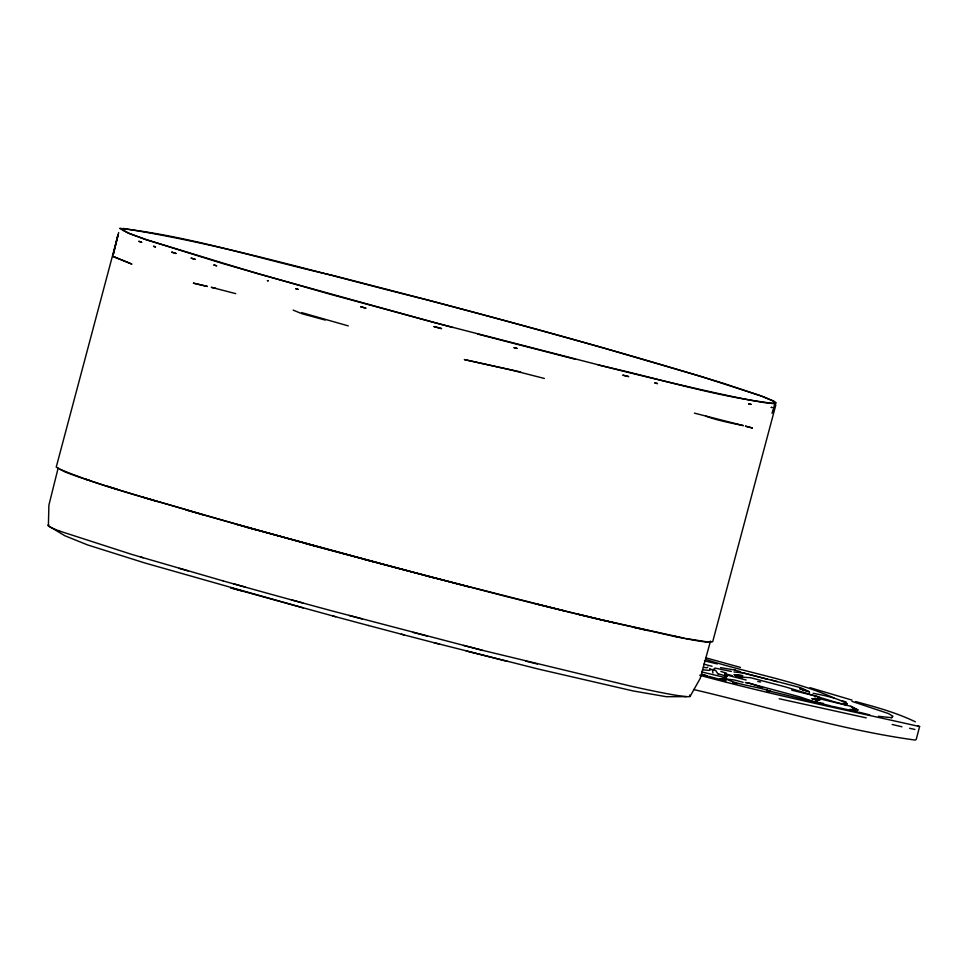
<?xml version="1.0" encoding="UTF-8"?>
<svg xmlns="http://www.w3.org/2000/svg" width="968" height="968" viewBox="0 0 968 968"><rect width="100%" height="100%" fill="white"/><g stroke="black" fill="none" stroke-linecap="round" stroke-linejoin="round"><path stroke-width="1.45" d="M823.49 703.373L817.149 702.78L817.331 700.263L811.837 698.618L818.565 700.65M725.516 681.424L726.097 679.016L734.664 680.056L743.109 682.319M236.313 524.281L385.881 565.179L505.671 596.336A343.011 10.176 14.9 0 0 601.188 619.871L673.135 636.133A344.293 10.212 14.9 0 0 710.137 642.328L712.714 641.699L775.816 404.999M710.5 641.106L700.215 678.386L690.075 696.452M118.689 232.55L56.229 467.108L64.626 471.755A344.136 10.212 14.9 0 0 109.336 486.977L157.264 501.557M118.06 235.333L113.208 254.814L117.854 234.994M58.128 468.137L48.884 505.211L48.4 525.854L64.759 535.703L87.604 544.936L144.922 563.001L303.299 607.94M699.743 675.265C772.355 694.963 846.371 710.04 919.6 726.569L916.212 739.491L915.22 740.072C840.176 729.799 767.237 706.676 693.548 689.506M772.016 413.276L774.969 403.45L773.444 401.042L759.977 395.525L700.59 376.346L605.278 348.504A344.838 10.224 14.9 0 0 425.121 299.342C324.837 274.755 225.29 244.565 123.251 228.46L122.44 229.948L129.833 233.615L146.107 239.641L257.282 273.533L434.487 322.622L614.583 369.026A337.118 10.007 14.9 0 0 708.044 391.229A345.177 10.237 14.9 0 0 774.945 403.45M712.944 672.99L712.533 670.159L714.965 668.077L731.3 671.453M707.874 667.012L706.906 667.811L703.421 667.327M891.25 717.639L892.944 716.235L888.43 713.549L851.973 701.376M769.342 691.588L770.407 691.237C756.153 686.155 739.963 685.501 726.097 679.016L720.894 679.318M813.168 693.294C824.663 695.556 837.211 697.734 847.303 704.014L846.468 703.288L842.753 704.026L834.694 701.969L786.403 687.159L750.575 677.709L739.31 676.959L733.974 674.611L742.843 675.712L735.196 674.841L736.757 677.055M719.611 679.052L726.181 677.794L701.606 671.901M849.565 709.423L857.95 710.004L850.799 706.277L817.307 698.182L819.739 700.312M710.585 641.663L706.446 641.76L685.671 638.505M686.336 696.621L666.335 696.706L632.927 690.898L538.752 669.154L434.124 642.728M712.533 670.159L715.546 670.255L718.183 674.321M878.448 716.296L891.903 717.736M703.131 669.868L709.362 670.376L710.512 669.82L709.641 668.707M806.513 691.346L809.139 691.612L809.478 692.604M733.913 671.961L743.739 672.978L767.89 679.355M325.2 320.057L301.605 313.608L293.183 310.111M745.36 682.561L748.058 682.96M735.414 670.134L720.543 667.617M709.629 669.142L713.476 669.808M757.811 681.496L760.606 682.004M679.754 637.307L672.627 635.867M684.243 638.215L598.502 619.157M857.769 711.928L832.468 706.337M648.088 630.604L633.459 627.288M791.715 690.16L818.916 696.839M215.816 288.319L211.29 287.314L235.756 293.643M909.569 728.263L914.917 729.448M122.706 260.356L115.555 257.476M520.615 371.99L464.35 359.576L511.721 370.103L544.379 378.464M614.341 622.86L578.065 614.208M766.729 690.39L831.125 705.987M115.446 257.44L113.05 256.447L131.902 264.107L122.742 260.368M892.193 724.487L901.934 726.786M866.227 717.857L779.204 698.739M704.486 660.878L717.288 663.915M597.038 618.806L535.135 603.681M565.106 611.062L428.897 576.48M537.373 664.024L525.745 661.144M738.826 671.901L777.352 681.666M598.272 365.021C657.09 377.956 715.231 396.699 775.162 403.596L776.263 402.942L774.545 401.538L763.123 396.638L724.294 383.618C594.667 343.749 463.527 309.022 332.206 275.263C261.626 259.509 191.543 236.386 119.717 228.351L128.429 233.252L145.648 239.495L222.471 263.441L330.608 294.345L452.601 327.45M694.383 413.13L743.4 425.63C730.913 422.968 717.929 420.608 705.89 416.179M859.173 712.23L869.893 714.916M482.258 650.242L463.478 645.426M466.189 650.968L507.534 661.434M575.125 359.213L477.575 334.057M771.411 680.068L800.609 687.667L809.139 691.612M819.739 699.537L814.657 698.255L817.077 699.186M732.74 682.742L736.999 683.819M703.76 664.145L712.073 666.274M746.449 682.549L800.112 696.936L817.149 702.78M470.146 587.274L323.227 548.396L186.098 510.003M427.408 636.121L412.949 632.37M855.591 701.57C875.846 707.027 896.441 712.666 915.365 721.813M401.345 634.197L439.799 644.204M375.378 562.347L363.859 559.262M433.543 577.775L249.72 528.104L143.385 497.31M734.748 670.146L740.447 671.647M362.117 618.939L349.085 615.454M368.385 625.485L404.37 634.996M332.919 615.999L368.602 625.558M316.463 546.46L303.565 542.939M708.915 676.39L725.685 680.903M302.863 602.967L291.308 599.821M335.557 616.701L230.65 587.842L241.492 590.807M348.274 325.901L301.568 312.591M706.108 657.901L740.46 667.424M256.351 529.871L246.308 527.064M245.085 587.019L237.862 585.023A318.69 9.45 14.9 0 1 233.482 583.789M222.991 580.873L132.047 554.495L59.834 531.154M202.796 514.746C155.243 500.02 106.335 488.525 60.306 469.395M718.583 673.922L727.44 676.487M706.241 659.619C748.566 673.28 793.264 679.887 834.053 697.976M810.059 687.691L851.997 700.106M746.146 680.008L729.533 675.761L724.79 673.655L724.923 676.608M701.667 674.248L707.463 675.954M720.882 671.453L726.351 673.099M749.413 683.166L762.469 687.534M702.163 674.466L707.608 676.112M117.6 489.433L107.714 486.311M85.39 479.075L89.576 480.43M842.1 700.675L846.141 702.006L846.468 703.288M804.347 690.281L805.836 690.777L799.653 688.659L804.347 690.281L801.286 688.793L803.682 690.559M844.084 704.486L846.746 705.418M739.31 676.959L741.887 677.951M917.894 725.758L919.6 726.569M851.828 706.906L857.95 710.004M732.304 675.7L724.79 673.655L726.169 676.983M735.196 674.841L738.378 677.068M850.799 706.277L855.373 710.27M766.862 689.531L767.515 691.551M48.703 524.801A325.478 9.656 14.9 0 0 48.412 525.854A334.19 9.91 14.9 0 0 59.714 531.13M223.039 580.885A332.956 9.861 14.9 0 0 332.133 610.929L482.705 650.375L631.184 686.227A331.988 9.849 14.9 0 0 678.447 695.653M689.531 695.121A328.491 9.741 14.9 0 1 678.399 695.641M188.131 570.914A318.69 9.45 14.9 0 1 179.286 568.373M143.167 557.774A318.69 9.45 14.9 0 1 140.505 556.975M771.92 407.419L771.266 407.407L771.92 407.419M752.33 427.977L745.517 426.198L752.33 427.977M751.011 404.358L748.821 403.946L751.011 404.358M207.297 286.431L193.467 283.164L207.297 286.431M657.429 383.558L654.9 382.953L657.429 383.558M628.559 376.564L623.029 375.209L628.559 376.564M516.972 348.407L514.141 347.681L516.972 348.407M441.505 328.588L434.087 326.603L441.505 328.588M365.795 308.139L360.689 306.735L365.795 308.139M297.999 289.311L295.736 288.67L297.999 289.311M268.148 280.817L267.446 280.623L268.148 280.817M216.554 265.789L213.952 265.014L216.554 265.789M195.185 259.376L191.24 258.166L195.185 259.376M176.043 253.471L171.808 252.152L176.043 253.471M155.449 246.913L153.634 246.308L155.449 246.913M141.643 242.266L139.005 241.347L141.643 242.266"/></g></svg>
